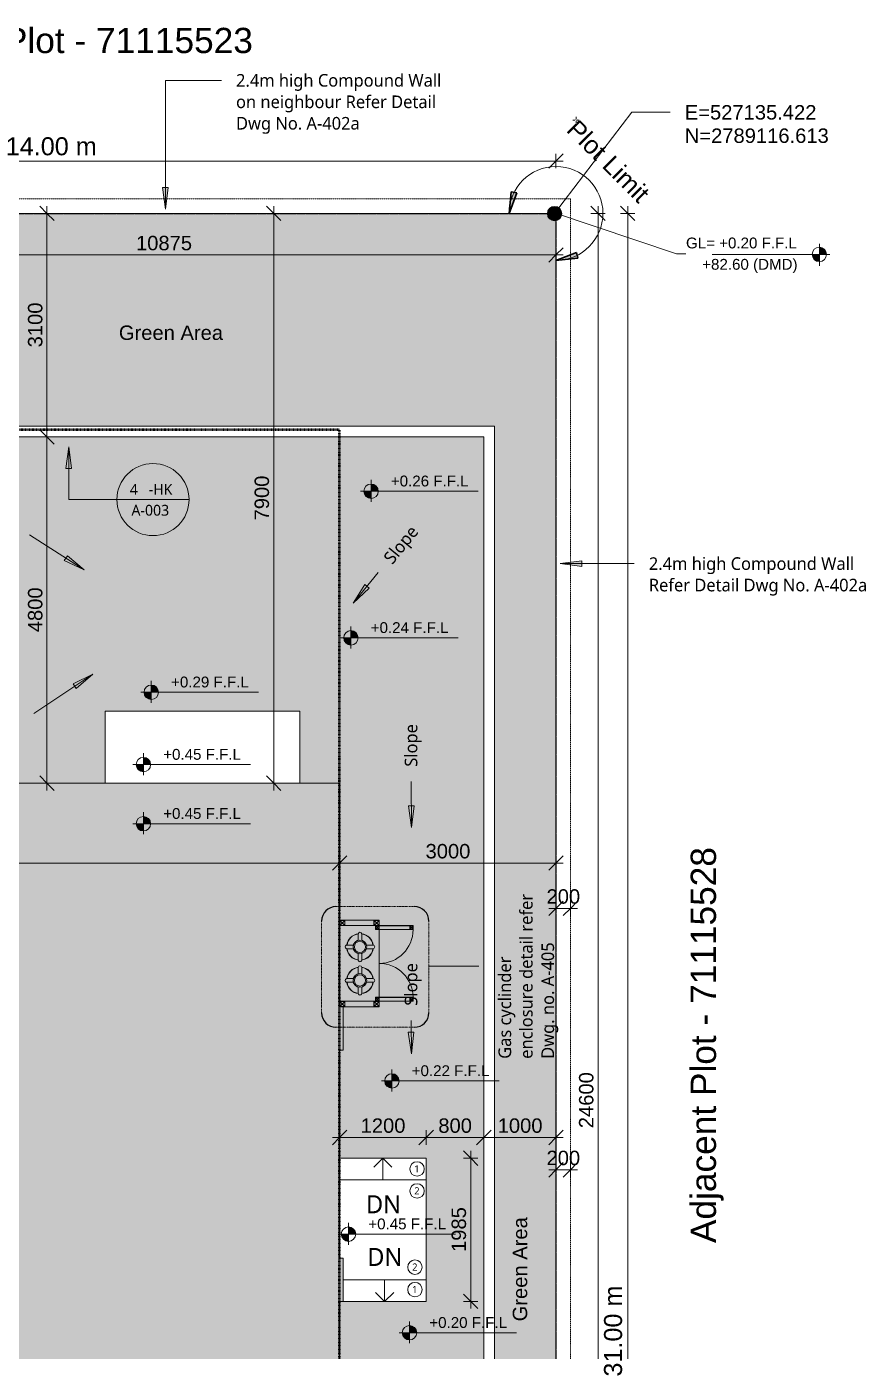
# Model space of a CAD drawing. Header units: millimetres. Extents: x -11775 to 1045055, y -409013 to 338495.
# Drawn here: x -604 to 11041, y -2858 to 15514 of the extents above; entities that cross this region are included whole.
import ezdxf

# ---------------------------------------------------------------- set-up
doc = ezdxf.new("R2010")
doc.units = ezdxf.units.MM
for name, pattern in [('Dash dot', [21, 10, -5, 1, -5]), ('Dash dot2', [6, 3, -1.5, 0, -1.5]), ('Double dash', [55, 20, -5, 10, -5, 10, -5]), ('Overhead', [3.96875, 2.38125, -1.5875])]:
    doc.linetypes.add(name, pattern=pattern)
for name, color, linetype, lineweight in [('A-ANNO-DIMS', 211, 'Continuous', 9), ('A-ANNO-DIMS-100', 211, 'Continuous', 9), ('A-ANNO-NOTE', 131, 'Continuous', 9), ('A-DETL', 90, 'Continuous', 9), ('A-DETL-GENF', 92, 'Continuous', 9), ('A-DETL-MEDM', 33, 'Continuous', 25), ('A-DETL-THIN', 151, 'Continuous', 9), ('A-FLOR', 192, 'Continuous', 9), ('A-FLOR-OVHD', 1, 'Overhead', 18), ('A-FLOR-PATT', 8, 'Continuous', 9), ('A-GENM', 13, 'Continuous', 9), ('A-WALL', 113, 'Continuous', 9), ('C-PROP-LINE', 91, 'Double dash', 25), ('G-ANNO-TEXT', 231, 'Continuous', 9), ('G-IMPT', 8, 'Continuous', 9), ('S-STRS', 31, 'Continuous', 9), ('S-STRS-ANNO', 31, 'Continuous', 9), ('S-STRS-IDEN', 31, 'Continuous', 9)]:
    doc.layers.add(name, color=color, linetype=linetype, lineweight=lineweight)
doc.styles.add('Arial', font='arial.ttf', dxfattribs={"height": 250})
doc.styles.add('Arial_1', font='arial.ttf', dxfattribs={"height": 150})
doc.styles.add('Arial_2', font='arial.ttf', dxfattribs={"height": 200})
doc.styles.add('Arial_4', font='arial.ttf', dxfattribs={"height": 350})
doc.styles.add('Arial_5', font='arial.ttf', dxfattribs={"height": 250})
doc.styles.add('Lucida Sans Unicode', font='l_10646.ttf', dxfattribs={"height": 250})
doc.styles.add('Lucida Sans Unicode_2', font='l_10646.ttf', dxfattribs={"height": 175})
doc.styles.add('Lucida Sans Unicode_3', font='l_10646.ttf', dxfattribs={"height": 150})
doc.styles.add('Lucida Sans Unicode_4', font='l_10646.ttf', dxfattribs={"height": 100})
doc.dimstyles.new('Plot-dimension', dxfattribs={"dimscale": 304.8, "dimtxt": 255.06485, "dimasz": 0.656168, "dimexe": 0.328084, "dimexo": 0.0625, "dimgap": 0.016404, "dimtad": 1, "dimlfac": 0.001, "dimrnd": 0.01, "dimzin": 0, "dimdsep": 46, "dimtxsty": 'Arial', "dimblk1": 'OBLIQUE', "dimblk2": 'OBLIQUE', "dimsah": 1, "dimcen": 0.09, "dimdle": 0.328084, "dimazin": 0, "dimtfac": 1, "dimtdec": 4, "dimtix": 1, "dimtmove": 0, "dimatfit": 3, "dimfxl": 0.328084, "dimfxlon": 1, "dimtvp": 1, "dimtolj": 1, "dimtzin": 0, "dimarcsym": 2})
doc.dimstyles.new('Plot-limit-text_1', dxfattribs={"dimscale": 304.8, "dimtxt": 255.06485, "dimasz": 0.984252, "dimexe": 0.787402, "dimexo": 0.492126, "dimgap": 0.574147, "dimtad": 1, "dimdec": 0, "dimzin": 0, "dimdsep": 46, "dimtxsty": 'Arial_5', "dimsah": 1, "dimcen": 0.09, "dimazin": 0, "dimtfac": 1, "dimtdec": 4, "dimtix": 1, "dimtmove": 0, "dimatfit": 3, "dimfxl": 1, "dimtvp": 1, "dimtolj": 1, "dimtzin": 0, "dimarcsym": 2})
doc.dimstyles.new('Setingout-dim', dxfattribs={"dimscale": 304.8, "dimtxt": 204.05188, "dimasz": 0.656168, "dimexe": 0.328084, "dimexo": 0.0625, "dimgap": 0.016404, "dimtad": 1, "dimdec": 0, "dimzin": 0, "dimdsep": 46, "dimtxsty": 'Arial_2', "dimblk1": 'OBLIQUE', "dimblk2": 'OBLIQUE', "dimsah": 1, "dimcen": 0.09, "dimdle": 0.328084, "dimazin": 0, "dimtfac": 1, "dimtdec": 4, "dimtix": 1, "dimtmove": 0, "dimatfit": 3, "dimfxl": 0.328084, "dimfxlon": 1, "dimtvp": 1, "dimtolj": 1, "dimtzin": 0, "dimarcsym": 2})

# ---------------------------------------------------------------- blocks, each defined once
blk = doc.blocks.new('side-projection - side-projection-701340-Settingout Plan')
at = {"layer": 'A-GENM', "lineweight": 25}
blk.add_line((3786, 1922), (3736, 1922), dxfattribs=at)
blk = doc.blocks.new('Family - ___-757194-Settingout Plan')
at = {"layer": 'C-PROP-LINE'}
for p, q in [((-4139, 12922), (6736, 12922)), ((6736, 12922), (6736, -18078))]:
    blk.add_line(p, q, dxfattribs=at)
blk = doc.blocks.new('gas-enclosure - gas_dwg_1735 X TW-5BR-GFP$0$GAS CYL-663932-Settingout Plan')
at = {"layer": 'G-IMPT'}
for p, q in [((-85, 24), (-166, 24)), ((-24, 85), (-24, 166)), ((24, 85), (24, 166)), ((85, 24), (166, 24)), ((-85, -24), (-166, -24)), ((-24, -85), (-24, -166)), ((24, -85), (24, -166)), ((85, -24), (166, -24))]:
    blk.add_line(p, q, dxfattribs=at)
for radius in [88.2, 87.2, 72.5]:
    blk.add_circle((0, 0), radius, dxfattribs=at)
for centre, radius, start, end in [((0, 166), 23.5, 360, 180), ((-166, 0), 23.5, 90, 270), ((0, 0), 171, 97.8109, 172.1891), ((0, 0), 168, 98.0693, 171.9307), ((0, 0), 171, 7.8109, 82.1891), ((0, 0), 168, 8.0693, 81.9307), ((166, 0), 23.5, 270, 90), ((0, 0), 171, 187.8109, 262.1891), ((0, 0), 168, 188.0693, 261.9307), ((0, -166), 23.5, 180, 360), ((0, 0), 171, 277.8109, 352.1891), ((0, 0), 168, 278.0693, 351.9307)]:
    blk.add_arc(centre, radius, start, end, dxfattribs=at)
blk = doc.blocks.new('gas-enclosure - gas-enclosure-663934-Settingout Plan')
at = {"layer": 'A-DETL-GENF'}
for p, q in [((-600, 0), (600, 0)), ((-600, -550), (-600, 0)), ((600, 0), (600, -550)), ((-599, 0), (-524, 0)), ((-599, -550), (-599, 0)), ((-599, 0), (-524, 0)), ((-599, -75), (-599, 0)), ((-524, -75), (-599, -75)), ((-596, -3), (-527, -72)), ((-527, -3), (-596, -72)), ((-596, -3), (-596, -72)), ((-527, -3), (-596, -3)), ((-596, -72), (-527, -72)), ((-527, -72), (-527, -3)), ((-524, 0), (-524, -550)), ((-524, 0), (-524, -75)), ((526, -75), (526, 0)), ((526, 0), (526, -550)), ((601, 0), (526, 0)), ((526, 0), (601, 0)), ((601, -75), (526, -75)), ((598, -3), (529, -72)), ((529, -3), (598, -72)), ((529, -72), (529, -3)), ((529, -3), (598, -3)), ((598, -72), (529, -72)), ((598, -3), (598, -72)), ((601, 0), (601, -75)), ((601, -550), (601, 0)), ((600, -550), (-600, -550)), ((-599, -475), (-524, -475)), ((-599, -550), (-599, -475)), ((-524, -550), (-599, -550)), ((-524, -550), (-599, -550)), ((-596, -547), (-527, -478)), ((-527, -547), (-596, -478)), ((-596, -478), (-527, -478)), ((-596, -547), (-596, -478)), ((-527, -547), (-596, -547)), ((-527, -478), (-527, -547)), ((-524, -475), (-524, -550)), ((-524, -1019), (-524, -500)), ((-524, -500), (-468, -500)), ((-521, -503), (-471, -547)), ((-471, -503), (-521, -503)), ((-521, -503), (-521, -1016)), ((-521, -547), (-471, -503)), ((-521, -503), (-471, -503)), ((-521, -547), (-521, -503)), ((-471, -547), (-521, -547)), ((-471, -1016), (-471, -503)), ((-471, -503), (-471, -547)), ((-468, -500), (-468, -1019)), ((470, -550), (-468, -550)), ((470, -500), (470, -1019)), ((526, -500), (470, -500)), ((523, -503), (473, -547)), ((473, -503), (523, -503)), ((473, -1016), (473, -503)), ((523, -547), (473, -503)), ((473, -503), (473, -547)), ((523, -503), (473, -503)), ((473, -547), (523, -547)), ((523, -503), (523, -1016)), ((523, -547), (523, -503)), ((526, -475), (526, -550)), ((601, -475), (526, -475)), ((526, -1019), (526, -500)), ((526, -550), (601, -550)), ((526, -550), (601, -550)), ((598, -547), (529, -478)), ((529, -547), (598, -478)), ((529, -478), (529, -547)), ((598, -478), (529, -478)), ((529, -547), (598, -547)), ((598, -547), (598, -478)), ((601, -550), (601, -475)), ((-468, -1019), (-524, -1019)), ((-521, -972), (-471, -1016)), ((-471, -972), (-521, -972)), ((-521, -972), (-521, -1016)), ((-521, -972), (-471, -972)), ((-521, -1016), (-521, -972)), ((-471, -972), (-521, -1016)), ((-521, -1016), (-471, -1016)), ((-471, -1016), (-521, -1016)), ((-521, -1016), (-471, -1016)), ((-471, -1016), (-471, -972)), ((-471, -972), (-471, -1016)), ((470, -1019), (526, -1019)), ((523, -972), (473, -1016)), ((473, -972), (523, -972)), ((473, -1016), (473, -972)), ((473, -972), (473, -1016)), ((523, -972), (473, -972)), ((473, -972), (523, -1016)), ((523, -1016), (473, -1016)), ((473, -1016), (523, -1016)), ((523, -1016), (473, -1016)), ((523, -972), (523, -1016)), ((523, -1016), (523, -972))]:
    blk.add_line(p, q, dxfattribs=at)
for centre, start, end in [((-468, -550), 270, 0), ((470, -550), 180, 270)]:
    blk.add_arc(centre, 469, start, end, dxfattribs=at)
at = {"extrusion": (0, 0, -1), "xscale": 1.080000000000001, "yscale": 1.080000000000001, "zscale": -1.080000000000001}
for p in [(235, -283), (-230, -283)]:
    blk.add_blockref('gas-enclosure - gas_dwg_1735 X TW-5BR-GFP$0$GAS CYL-663932-Settingout Plan', p, dxfattribs=at)
blk = doc.blocks.new('Dummy_Callout_Boundary_18357 - Dummy_Callout_Boundary_18357-1640444-Settingout Plan')
at = {"layer": 'A-DETL-GENF', "linetype": 'Dash dot'}
for p, q in [((-160, 1673), (-1247, 1673)), ((-1447, 200), (-1447, 1473)), ((40, 200), (40, 1473)), ((-160, 0), (-1247, 0))]:
    blk.add_line(p, q, dxfattribs=at)
at = {"layer": 'A-DETL-MEDM'}
for centre, start, end in [((-1247, 1473), 90, 180), ((-160, 1473), 360, 90), ((-1247, 200), 180, 270), ((-160, 200), 270, 360)]:
    blk.add_arc(centre, 200, start, end, dxfattribs=at)
blk = doc.blocks.new('DIMBLOCK1-Settingout Plan')
at = {"layer": 'A-ANNO-DIMS-100', "transparency": 16777216}
for p, q in [((-7339, 3915), (3736, 3915)), ((-7239, 3915), (-7339, 3815)), ((-7239, 3915), (-7139, 4015)), ((-7239, 4015), (-7239, 3815)), ((-7239, 3915), (-7239, 4015)), ((3736, 3915), (3636, 3815)), ((3736, 3915), (3836, 4015)), ((3736, 4015), (3736, 3815)), ((3736, 3915), (3736, 4015))]:
    blk.add_line(p, q, dxfattribs=at)
at = {"layer": 'A-ANNO-DIMS-100', "color": 0, "transparency": 16777216, "insert": (-2136, 4179), "char_height": 200, "width": 922.94, "attachment_point": 1, "line_spacing_factor": 0.941778, "style": 'Arial_2'}
blk.add_mtext('10975', dxfattribs=at)
blk = doc.blocks.new('_Oblique')
at = {"color": 0, "linetype": 'ByBlock', "lineweight": -2}
blk.add_line((-0.5, -0.5), (0.5, 0.5), dxfattribs=at)
blk = doc.blocks.new('DIMBLOCK2-Settingout Plan')
at = {"layer": 'A-ANNO-DIMS-100', "transparency": 16777216}
for p, q in [((3736, 3915), (3636, 3815)), ((3736, 3915), (3836, 4015)), ((3736, 4015), (3736, 3815)), ((3736, 3915), (3736, 4015)), ((3736, 3915), (6836, 3915)), ((6736, 3915), (6636, 3815)), ((6736, 3915), (6836, 4015)), ((6736, 4015), (6736, 3815)), ((6736, 3915), (6736, 4015))]:
    blk.add_line(p, q, dxfattribs=at)
at = {"layer": 'A-ANNO-DIMS-100', "color": 0, "transparency": 16777216, "insert": (4928, 4179), "char_height": 200, "width": 738.35, "attachment_point": 1, "line_spacing_factor": 0.941778, "style": 'Arial_2'}
blk.add_mtext('3000', dxfattribs=at)
blk = doc.blocks.new('DIMBLOCK16-Settingout Plan')
at = {"layer": 'A-ANNO-DIMS-100', "transparency": 16777216}
for p, q in [((3736, 109), (3836, 209)), ((3736, 209), (3736, 9)), ((3736, 109), (3736, 209)), ((4936, 109), (5036, 209)), ((4936, 9), (4936, 209)), ((3636, 109), (4936, 109)), ((3736, 109), (3636, 9)), ((4936, 109), (4836, 9)), ((4936, 109), (4936, 9))]:
    blk.add_line(p, q, dxfattribs=at)
at = {"layer": 'A-ANNO-DIMS-100', "color": 0, "transparency": 16777216, "insert": (4028, 374), "char_height": 200, "width": 738.35, "attachment_point": 1, "line_spacing_factor": 0.941778, "style": 'Arial_2'}
blk.add_mtext('1200', dxfattribs=at)
blk = doc.blocks.new('DIMBLOCK17-Settingout Plan')
at = {"layer": 'A-ANNO-DIMS-100', "transparency": 16777216}
for p, q in [((4936, 109), (5036, 209)), ((4936, 9), (4936, 209)), ((5736, 109), (5836, 209)), ((5736, 209), (5736, 9)), ((5736, 109), (5736, 209)), ((4936, 109), (4836, 9)), ((4936, 109), (5736, 109)), ((4936, 109), (4936, 9)), ((5736, 109), (5636, 9))]:
    blk.add_line(p, q, dxfattribs=at)
at = {"layer": 'A-ANNO-DIMS-100', "color": 0, "transparency": 16777216, "insert": (5105, 374), "char_height": 200, "width": 553.77, "attachment_point": 1, "line_spacing_factor": 0.941778, "style": 'Arial_2'}
blk.add_mtext('800', dxfattribs=at)
blk = doc.blocks.new('DIMBLOCK18-Settingout Plan')
at = {"layer": 'A-ANNO-DIMS-100', "transparency": 16777216}
for p, q in [((5736, 109), (5836, 209)), ((5736, 209), (5736, 9)), ((5736, 109), (5736, 209)), ((6736, 109), (6836, 209)), ((6736, 209), (6736, 9)), ((6736, 109), (6736, 209)), ((5736, 109), (5636, 9)), ((5736, 109), (6836, 109)), ((6736, 109), (6636, 9))]:
    blk.add_line(p, q, dxfattribs=at)
at = {"layer": 'A-ANNO-DIMS-100', "color": 0, "transparency": 16777216, "insert": (5928, 374), "char_height": 200, "width": 738.35, "attachment_point": 1, "line_spacing_factor": 0.941778, "style": 'Arial_2'}
blk.add_mtext('1000', dxfattribs=at)
blk = doc.blocks.new('DIMBLOCK19-Settingout Plan')
at = {"layer": 'A-ANNO-DIMS-100', "transparency": 16777216}
for p, q in [((5554, -178), (5454, -78)), ((5454, -178), (5654, -178)), ((5554, -178), (5454, -178)), ((5554, -78), (5554, -2263)), ((5554, -178), (5654, -278)), ((5554, -2163), (5454, -2063)), ((5454, -2163), (5654, -2163)), ((5554, -2163), (5454, -2163)), ((5554, -2163), (5654, -2263))]:
    blk.add_line(p, q, dxfattribs=at)
at = {"layer": 'A-ANNO-DIMS-100', "color": 0, "transparency": 16777216, "insert": (5289, -1478), "char_height": 200, "width": 738.35, "attachment_point": 1, "rotation": 90, "line_spacing_factor": 0.941778, "style": 'Arial_2'}
blk.add_mtext('1985', dxfattribs=at)
blk = doc.blocks.new('SECTION-MARK-SETTING - Name___Area_Vol_Perim-646657-Settingout Plan')
at = {"layer": 'A-ANNO-NOTE'}
blk.add_line((-5, 0), (5, 0), dxfattribs=at)
blk.add_circle((0, 0), 5, dxfattribs=at)
blk = doc.blocks.new('DIMBLOCK23-Settingout Plan')
at = {"layer": 'A-ANNO-DIMS-100', "transparency": 16777216}
for p, q in [((-7364, 13648), (6836, 13648)), ((-7264, 13648), (-7364, 13548)), ((-7264, 13648), (-7164, 13748)), ((-7264, 13548), (-7264, 13748)), ((-7264, 13648), (-7264, 13548)), ((6736, 13648), (6636, 13548)), ((6736, 13648), (6836, 13748)), ((6736, 13548), (6736, 13748)), ((6736, 13648), (6736, 13548))]:
    blk.add_line(p, q, dxfattribs=at)
at = {"layer": 'A-ANNO-DIMS-100', "color": 0, "transparency": 16777216, "insert": (-892, 13978), "char_height": 250, "width": 1506.84, "attachment_point": 1, "line_spacing_factor": 0.941778, "style": 'Arial'}
blk.add_mtext('14.00 m', dxfattribs=at)
blk = doc.blocks.new('DIMBLOCK24-Settingout Plan')
at = {"layer": 'A-ANNO-DIMS-100', "transparency": 16777216}
for p, q in [((7731, 12922), (7631, 13022)), ((7631, 12922), (7831, 12922)), ((7731, 12922), (7631, 12922)), ((7731, -18178), (7731, 13022)), ((7731, 12922), (7831, 12822)), ((7731, -18078), (7631, -17978)), ((7631, -18078), (7831, -18078)), ((7731, -18078), (7631, -18078)), ((7731, -18078), (7831, -18178))]:
    blk.add_line(p, q, dxfattribs=at)
at = {"layer": 'A-ANNO-DIMS-100', "color": 0, "transparency": 16777216, "insert": (7402, -3206), "char_height": 250, "width": 1506.84, "attachment_point": 1, "rotation": 90, "line_spacing_factor": 0.941778, "style": 'Arial'}
blk.add_mtext('31.00 m', dxfattribs=at)
blk = doc.blocks.new('DIMBLOCK29-Settingout Plan')
at = {"layer": 'A-ANNO-DIMS-100', "lineweight": 35, "transparency": 16777216}
for points in [[(6085, 12922), (6193, 13205), (6116, 13223)], [(6736, 12271), (7037, 12302), (7019, 12379)]]:
    blk.add_hatch(color=256, dxfattribs=at).paths.add_polyline_path(points)
for p, q in [((6116, 13223), (6085, 12922)), ((6085, 12922), (6193, 13205)), ((6193, 13205), (6116, 13223)), ((7019, 12379), (6736, 12271)), ((7037, 12302), (7019, 12379)), ((6736, 12271), (7037, 12302))]:
    blk.add_line(p, q, dxfattribs=at)
at = {"layer": 'A-ANNO-DIMS-100', "transparency": 16777216}
for p, q in [((6085, 12922), (5755, 12922)), ((6085, 12922), (6325, 12922)), ((6736, 12271), (6736, 12511)), ((6736, 12271), (6736, 12271)), ((6736, 12271), (6736, 11941))]:
    blk.add_line(p, q, dxfattribs=at)
blk.add_arc((6736, 12922), 651, 270, 180, dxfattribs=at)
blk.add_arc((6736, 12922), 651, 270, 180, dxfattribs=at)
at = {"layer": 'A-ANNO-DIMS-100', "color": 0, "transparency": 16777216, "insert": (7042, 14243), "char_height": 250, "width": 1723.45, "attachment_point": 1, "rotation": 315, "line_spacing_factor": 0.941778, "style": 'Arial_5'}
blk.add_mtext('\u200c\u200dPlot Limit', dxfattribs=at)
blk = doc.blocks.new('DIMBLOCK39-Settingout Plan')
at = {"layer": 'A-ANNO-DIMS-100', "transparency": 16777216}
for p, q in [((-4139, 12346), (-4239, 12246)), ((-4139, 12346), (-4039, 12446)), ((-4139, 12446), (-4139, 12246)), ((-4139, 12346), (-4139, 12446)), ((-4139, 12346), (6836, 12346)), ((6736, 12346), (6636, 12246)), ((6736, 12346), (6836, 12446)), ((6736, 12446), (6736, 12246)), ((6736, 12346), (6736, 12446))]:
    blk.add_line(p, q, dxfattribs=at)
at = {"layer": 'A-ANNO-DIMS-100', "color": 0, "transparency": 16777216, "insert": (914, 12611), "char_height": 200, "width": 922.94, "attachment_point": 1, "line_spacing_factor": 0.941778, "style": 'Arial_2'}
blk.add_mtext('10875', dxfattribs=at)
blk = doc.blocks.new('DIMBLOCK42-Settingout Plan')
at = {"layer": 'A-ANNO-DIMS-100', "transparency": 16777216}
for p, q in [((7319, 12922), (7219, 13022)), ((7219, 12922), (7419, 12922)), ((7319, 12922), (7219, 12922)), ((7319, 13022), (7319, -11678)), ((7319, 12922), (7419, 12822)), ((7319, -11678), (7219, -11578)), ((7219, -11678), (7419, -11678)), ((7319, -11678), (7219, -11678)), ((7319, -11678), (7419, -11778))]:
    blk.add_line(p, q, dxfattribs=at)
at = {"layer": 'A-ANNO-DIMS-100', "color": 0, "transparency": 16777216, "insert": (7055, 238), "char_height": 200, "width": 922.94, "attachment_point": 1, "rotation": 90, "line_spacing_factor": 0.941778, "style": 'Arial_2'}
blk.add_mtext('24600', dxfattribs=at)
blk = doc.blocks.new('125-lvl - BEL-LVL-1026112-Settingout Plan')
at = {"layer": 'A-ANNO-NOTE'}
h = blk.add_hatch(color=256, dxfattribs=at)
edge = h.paths.add_edge_path()
edge.add_line((0, 0), (0, -1))
edge.add_arc((0, 0), 1, 180, 270, ccw=False)
edge.add_line((-1, 0), (0, 0))
h = blk.add_hatch(color=256, dxfattribs=at)
edge = h.paths.add_edge_path()
edge.add_line((0, 0), (0, 1))
edge.add_arc((0, 0), 1, 0, 90, ccw=False)
edge.add_line((1, 0), (0, 0))
for p, q in [((0, 0), (-1.45, 0)), ((0, 0), (-1, 0)), ((0, 0), (0, 1.58)), ((0, 1), (0, 0)), ((0, 0), (2.78, 0)), ((0, 0), (0, -1.46)), ((0, -1), (0, 0)), ((0, 0), (1, 0)), ((2.78, 0), (14.85, 0))]:
    blk.add_line(p, q, dxfattribs=at)
blk.add_circle((0, 0), 1, dxfattribs=at)
for start, end in [(0, 90), (180, 270)]:
    blk.add_arc((0, 0), 1, start, end, dxfattribs=at)
blk = doc.blocks.new('step-numbering - External finishes-tag-1023582-Settingout Plan')
at = {"layer": 'A-ANNO-NOTE'}
blk.add_circle((0, 0), 1, dxfattribs=at)
blk = doc.blocks.new('DIMBLOCK49-Settingout Plan')
at = {"layer": 'A-ANNO-DIMS-100', "transparency": 16777216}
for p, q in [((2823, 12922), (2723, 13022)), ((2923, 12922), (2723, 12922)), ((2823, 13022), (2823, 4922)), ((2823, 12922), (2923, 12822)), ((2823, 12922), (2923, 12922)), ((2823, 5022), (2723, 5122)), ((2923, 5022), (2723, 5022)), ((2823, 5022), (2923, 4922)), ((2823, 5022), (2923, 5022))]:
    blk.add_line(p, q, dxfattribs=at)
at = {"layer": 'A-ANNO-DIMS-100', "color": 0, "transparency": 16777216, "insert": (2558, 8665), "char_height": 200, "width": 738.35, "attachment_point": 1, "rotation": 90, "line_spacing_factor": 0.941778, "style": 'Arial_2'}
blk.add_mtext('7900', dxfattribs=at)
blk = doc.blocks.new('DIMBLOCK50-Settingout Plan')
at = {"layer": 'A-ANNO-DIMS-100', "transparency": 16777216}
for p, q in [((6636, -339), (7036, -339)), ((6736, -339), (6636, -439)), ((6736, -339), (6836, -239)), ((6736, -239), (6736, -439)), ((6736, -339), (6736, -239)), ((6936, -339), (6836, -439)), ((6936, -339), (7036, -239)), ((6936, -239), (6936, -439)), ((6936, -339), (6936, -239))]:
    blk.add_line(p, q, dxfattribs=at)
at = {"layer": 'A-ANNO-DIMS-100', "color": 0, "transparency": 16777216, "insert": (6605, -74), "char_height": 200, "width": 553.77, "attachment_point": 1, "line_spacing_factor": 0.941778, "style": 'Arial_2'}
blk.add_mtext('200', dxfattribs=at)
blk = doc.blocks.new('DIMBLOCK51-Settingout Plan')
at = {"layer": 'A-ANNO-DIMS-100', "transparency": 16777216}
for p, q in [((6736, 3286), (6836, 3386)), ((6736, 3386), (6736, 3186)), ((6736, 3286), (6736, 3386)), ((6936, 3286), (7036, 3386)), ((6936, 3386), (6936, 3186)), ((6936, 3286), (6936, 3386)), ((6636, 3286), (7036, 3286)), ((6736, 3286), (6636, 3186)), ((6936, 3286), (6836, 3186))]:
    blk.add_line(p, q, dxfattribs=at)
at = {"layer": 'A-ANNO-DIMS-100', "color": 0, "transparency": 16777216, "insert": (6605, 3551), "char_height": 200, "width": 553.77, "attachment_point": 1, "line_spacing_factor": 0.941778, "style": 'Arial_2'}
blk.add_mtext('200', dxfattribs=at)
blk = doc.blocks.new('DIMBLOCK54-Settingout Plan')
at = {"layer": 'A-ANNO-DIMS-100', "transparency": 16777216}
for p, q in [((-320, 12922), (-420, 13022)), ((-220, 12922), (-420, 12922)), ((-320, 13022), (-320, 9822)), ((-320, 12922), (-220, 12822)), ((-320, 12922), (-220, 12922)), ((-320, 9822), (-420, 9922)), ((-220, 9822), (-420, 9822)), ((-320, 9822), (-220, 9722)), ((-320, 9822), (-220, 9822))]:
    blk.add_line(p, q, dxfattribs=at)
at = {"layer": 'A-ANNO-DIMS-100', "color": 0, "transparency": 16777216, "insert": (-584, 11065), "char_height": 200, "width": 738.35, "attachment_point": 1, "rotation": 90, "line_spacing_factor": 0.941778, "style": 'Arial_2'}
blk.add_mtext('3100', dxfattribs=at)
blk = doc.blocks.new('DIMBLOCK55-Settingout Plan')
at = {"layer": 'A-ANNO-DIMS-100', "transparency": 16777216}
for p, q in [((-320, 9822), (-420, 9922)), ((-220, 9822), (-420, 9822)), ((-320, 9822), (-320, 4922)), ((-320, 9822), (-220, 9722)), ((-320, 9822), (-220, 9822)), ((-320, 5022), (-420, 5122)), ((-220, 5022), (-420, 5022)), ((-320, 5022), (-220, 4922)), ((-320, 5022), (-220, 5022))]:
    blk.add_line(p, q, dxfattribs=at)
at = {"layer": 'A-ANNO-DIMS-100', "color": 0, "transparency": 16777216, "insert": (-584, 7115), "char_height": 200, "width": 738.35, "attachment_point": 1, "rotation": 90, "line_spacing_factor": 0.941778, "style": 'Arial_2'}
blk.add_mtext('4800', dxfattribs=at)

msp = doc.modelspace()

# ---------------------------------------------------------------- hatches: boundary and pattern name
at = {"layer": 'A-ANNO-NOTE'}
h = msp.add_hatch(color=256, dxfattribs=at)
edge = h.paths.add_edge_path()
edge.add_arc((6716.767, 12930.391), 50, 0, 360)
msp.add_hatch(color=256, dxfattribs=at).paths.add_polyline_path([(-18.116, 9684.668), (-57.612, 9384.668), (21.38, 9384.668)])
at = {"layer": 'A-DETL-GENF'}
msp.add_hatch(color=9, dxfattribs=at).paths.add_polyline_path([(-7238.853, -11212.83), (-7038.853, -11212.83), (-7038.853, -10212.83), (-6038.853, -10012.83), (-2713.853, -10012.83), (-1713.853, -10212.83), (-1713.853, -7027.83), (3736.147, -7027.83), (3736.147, -2162.83), (3786.147, -2162.83), (3786.147, -1562.83), (3736.147, -1562.83), (3736.147, 1322.17), (3786.147, 1322.17), (3786.147, 1921.894), (3736.147, 1921.619), (3736.147, 5022.17), (-2788.853, 5022.17), (-2788.853, 7137.17), (-3788.853, 7137.17), (-3788.853, 7037.17), (-6238.853, 7037.17), (-6238.853, 7137.17), (-7238.853, 7137.17), (-7238.853, -10958.112)])
at = {"layer": 'A-FLOR-PATT'}
h = msp.add_hatch(dxfattribs=at)
h.set_pattern_fill('FP_3', color=256, style=0, pattern_type=2)
h.set_pattern_definition([(0, (0, 0), (812.8, 203.2), [33.528, -576.072, 33.528, -576.072, -3251.2]), (0, (0, 0), (812.8, 203.2), [-1219.2, 33.528, -1185.672, 33.528, -576.072, -1422.4]), (0, (0, 0), (812.8, 203.2), [-3048, 33.528, -372.872, 33.528, -982.472]), (120, (304.8, 101.6), (-582.3764, 602.3054), [33.528, -576.072, 33.528, -576.072, -3251.2]), (120, (304.8, 101.6), (-582.3764, 602.3054), [-1219.2, 33.528, -1185.672, 33.528, -576.072, -1422.4]), (120, (304.8, 101.6), (-582.3764, 602.3054), [-3048, 33.528, -372.872, 33.528, -982.472]), (240, (406.4, 508), (-230.4236, -805.5054), [33.528, -576.072, 33.528, -576.072, -3251.2]), (240, (406.4, 508), (-230.4236, -805.5054), [-1219.2, 33.528, -1185.672, 33.528, -576.072, -1422.4]), (240, (406.4, 508), (-230.4236, -805.5054), [-3048, 33.528, -372.872, 33.528, -982.472])])
h.paths.add_polyline_path([(-7038.853, -16577.829), (-2826.351, -16577.829), (-2826.351, -11212.83), (-7038.853, -11212.83), (-7038.853, -11807.682)])
h.paths.add_polyline_path([(6723.647, -9862.83), (6736.147, -9862.83), (6736.147, 12922.171), (-4138.853, 12922.163), (-4138.853, 9972.171), (5886.147, 9972.171), (5886.147, -9862.83), (6523.647, -9862.83)])
h = msp.add_hatch(dxfattribs=at)
h.set_pattern_fill('FP_1', color=256, style=0, pattern_type=2)
h.set_pattern_definition([(45, (0, 0), (0, 215.5261), [457.2, -152.4]), (135, (107.76, 107.76), (1e-14, 215.5261), [457.2, -152.4])])
h.paths.add_polyline_path([(3807.2, -8377.83), (5736.147, -8377.83), (5736.147, 9822.171), (-5221.853, 9822.171), (-5221.853, 9820.571), (-6090.853, 9820.571), (-6090.853, 9822.171), (-6116.853, 9822.171), (-6116.853, 9820.571), (-6985.853, 9820.571), (-6985.853, 9822.171), (-7038.853, 9822.171), (-7038.853, 7137.17), (-6238.853, 7137.17), (-6238.853, 7037.17), (-3788.853, 7037.17), (-3788.853, 7137.17), (-2788.853, 7137.17), (-2788.853, 6496.82), (-2779.328, 6496.82), (-2779.328, 6462.17), (-2659.303, 6462.17), (-2659.303, 6439.67), (-2639.095, 6439.67), (-2637.572, 6451.233), (-2631.546, 6465.782), (-2621.959, 6478.276), (-2606.29, 6489.178), (-2593.273, 6494.106), (-2579.303, 6495.945), (-2524.891, 6495.945), (-2460.128, 6539.175), (-2391.393, 6570.222), (-2325.839, 6588.774), (-2252.484, 6597.264), (-2178.716, 6593.916), (-2106.431, 6578.817), (-2037.491, 6552.355), (-1973.668, 6515.211), (-1916.605, 6468.341), (-1867.77, 6412.95), (-1828.419, 6350.464), (-1799.565, 6282.49), (-1781.95, 6210.777), (-1776.028, 6137.17), (-1781.95, 6063.563), (-1799.565, 5991.85), (-1828.419, 5923.876), (-1872.273, 5856.282), (-1916.605, 5805.999), (-1973.668, 5759.128), (-2037.491, 5721.984), (-2106.431, 5695.522), (-2183.679, 5680.198), (-2252.484, 5677.076), (-2325.839, 5685.566), (-2401.853, 5707.988), (-2463.818, 5736.886), (-2524.891, 5778.395), (-2579.303, 5778.395), (-2594.916, 5780.45), (-2611.053, 5787.695), (-2621.959, 5796.064), (-2632.861, 5811.732), (-2637.789, 5824.75), (-2639.628, 5834.67), (-2659.303, 5834.67), (-2659.303, 5812.17), (-2779.328, 5812.17), (-2779.328, 5777.52), (-2788.853, 5777.52), (-2788.853, 5022.17), (486.147, 5022.17), (486.147, 6022.17), (3186.147, 6022.17), (3186.147, 5022.17), (3736.147, 5022.17), (3736.147, 1922.17), (3786.147, 1921.619), (3786.147, 1322.17), (3736.147, 1322.17), (3736.147, -177.83), (4936.147, -177.83), (4936.147, -2162.83), (3736.147, -2162.83), (3736.147, -8377.83)])
h.paths.add_polyline_path([(-2243.034, 5683.193), (-2183.064, 5688.399), (-2183.679, 5691.885), (-2133.651, 5700.707), (-2132.548, 5696.801), (-2091.887, 5706.949), (-2024.312, 5735.727), (-1960.574, 5776.535), (-1905.561, 5826.403), (-1909.791, 5829.952), (-1877.137, 5868.868), (-1873.916, 5866.165), (-1857.65, 5886.8), (-1821.323, 5953.193), (-1796.529, 6024.699), (-1783.958, 6099.329), (-1783.958, 6111.77), (-1788.728, 6111.77), (-1788.728, 6162.57), (-1783.958, 6162.57), (-1783.958, 6175.011), (-1796.529, 6249.641), (-1821.323, 6321.146), (-1857.65, 6387.54), (-1873.918, 6408.174), (-1877.137, 6405.472), (-1909.791, 6444.387), (-1906.148, 6448.469), (-1960.574, 6497.805), (-2024.312, 6538.612), (-2093.942, 6568.266), (-2132.945, 6577.634), (-2133.651, 6573.633), (-2183.679, 6582.454), (-2183.679, 6587.054), (-2243.034, 6591.147), (-2318.352, 6583.738), (-2396.893, 6561.387), (-2463.818, 6529.73), (-2522.646, 6489.595), (-2579.303, 6489.595), (-2594.916, 6487.075), (-2609.465, 6479.927), (-2617.469, 6473.786), (-2626.047, 6462.607), (-2631.546, 6448.776), (-2632.745, 6439.67), (-2547.553, 6439.67), (-2547.553, 6420.62), (-2553.903, 6420.62), (-2553.903, 6381.645), (-2547.553, 6381.645), (-2547.553, 6375.295), (-2553.903, 6375.295), (-2553.903, 5899.045), (-2547.553, 5899.045), (-2547.553, 5892.695), (-2553.903, 5892.695), (-2553.903, 5853.72), (-2547.553, 5853.72), (-2547.553, 5834.67), (-2632.745, 5834.67), (-2630.758, 5823.107), (-2623.61, 5808.557), (-2617.469, 5800.554), (-2602.563, 5790.432), (-2593.273, 5786.584), (-2579.303, 5784.745), (-2522.646, 5784.745), (-2460.128, 5742.093), (-2391.393, 5710.419), (-2318.352, 5690.602), (-2252.484, 5684.123)])
h.paths.add_polyline_path([(-2381.969, 5707.988), (-2428.719, 5727.832), (-2426.192, 5733.787), (-2379.441, 5713.942), (-2380.937, 5710.419)])
h.paths.add_polyline_path([(-2659.303, 5853.72), (-2637.572, 5854.333), (-2631.439, 5869.022), (-2621.959, 5881.376), (-2606.29, 5892.278), (-2604.703, 5892.936), (-2604.703, 6381.404), (-2609.605, 6383.484), (-2621.959, 6392.964), (-2631.546, 6405.457), (-2637.653, 6420.62), (-2659.303, 6420.62), (-2659.303, 5984.502)])
h.paths.add_polyline_path([(-2604.703, 5853.72), (-2604.703, 5886.121), (-2609.465, 5883.027), (-2617.469, 5876.886), (-2626.047, 5865.707), (-2631.012, 5853.72), (-2606.29, 5853.72)])
h.paths.add_polyline_path([(-2604.703, 6388.219), (-2604.703, 6420.62), (-2630.758, 6420.007), (-2623.61, 6405.457), (-2617.469, 6397.454), (-2606.29, 6388.876)])
h.paths.add_polyline_path([(-2426.192, 6540.553), (-2428.719, 6546.508), (-2381.969, 6566.352), (-2379.441, 6560.397), (-2406.454, 6548.931)])
at = {"layer": 'G-ANNO-TEXT'}
for points in [[(1320.637, 12981.992), (1360.132, 13281.992), (1281.141, 13281.992)], [(193.539, 7979.516), (-37.408, 8175.025), (-80.14, 8108.589)], [(6793.184, 8066.403), (7093.184, 8026.907), (7093.184, 8105.899)], [(3926.149, 7519.072), (4146.195, 7726.773), (4084.94, 7776.648)], [(313.539, 6534.824), (42.27, 6400.761), (86.211, 6335.119)], [(4731.059, 4408.782), (4768.579, 4709.036), (4689.589, 4708.516)], [(4731.059, 1268.782), (4767.84, 1569.127), (4688.852, 1568.413)]]:
    msp.add_hatch(color=7, dxfattribs=at).paths.add_polyline_path(points)
h = msp.add_hatch(color=7, dxfattribs=at)
edge = h.paths.add_edge_path()
edge.add_arc((6717.48, 12919.114), 100, 0, 360)

# ---------------------------------------------------------------- linework, layer by layer
at = {"layer": 'A-ANNO-NOTE'}
for p, q in [((6716.767, 12930.391), (8406.449, 12361.748)), ((8406.449, 12361.748), (8538.421, 12361.748)), ((-18.116, 9684.668), (-57.612, 9384.668)), ((21.38, 9384.668), (-18.116, 9684.668)), ((-18.116, 9684.668), (-18.116, 8954.281)), ((-57.612, 9384.668), (21.38, 9384.668)), ((-18.116, 8954.281), (649.269, 8954.281))]:
    msp.add_line(p, q, dxfattribs=at)
msp.add_circle((6716.767, 12930.391), 50, dxfattribs=at)
at = {"layer": 'A-DETL', "linetype": 'Dash dot2', "lineweight": 50}
for p, q in [((3736.147, 9922.171), (-7263.853, 9922.171)), ((3736.147, -15077.829), (3736.147, 9922.171))]:
    msp.add_line(p, q, dxfattribs=at)
at = {"layer": 'A-DETL-THIN'}
for p, q in [((3736.147, 5022.17), (-2788.853, 5022.17)), ((3736.147, 1921.619), (3736.147, 5022.17)), ((3786.147, 1921.894), (3736.147, 1921.619)), ((3786.147, 1322.17), (3786.147, 1921.894)), ((3736.147, -1562.83), (3736.147, 1322.17)), ((3736.147, 1322.17), (3786.147, 1322.17)), ((3786.147, -1562.83), (3736.147, -1562.83)), ((3786.147, -2162.83), (3786.147, -1562.83)), ((3736.147, -7027.83), (3736.147, -2162.83)), ((3736.147, -2162.83), (3786.147, -2162.83))]:
    msp.add_line(p, q, dxfattribs=at)
at = {"layer": 'A-FLOR'}
msp.add_line((5736.147, 9822.171), (-4138.853, 9822.171), dxfattribs=at)
at = {"layer": 'A-FLOR-OVHD'}
for p, q in [((-7038.853, 13122.171), (6936.147, 13122.171)), ((6936.147, 13122.171), (6936.147, -11677.869))]:
    msp.add_line(p, q, dxfattribs=at)
at = {"layer": 'A-WALL'}
for p, q in [((6736.147, 12922.171), (-4138.853, 12922.171)), ((6736.147, -11677.869), (6736.147, 12922.171)), ((-4138.853, 9972.171), (5886.147, 9972.171)), ((5886.147, 9972.171), (5886.147, -9862.83)), ((5736.147, -10012.83), (5736.147, 9822.171))]:
    msp.add_line(p, q, dxfattribs=at)
at = {"layer": 'G-ANNO-TEXT', "color": 7}
for p, q in [((1320.637, 14767.023), (2097.458, 14767.023)), ((1320.637, 12981.992), (1320.637, 14767.023)), ((6717.48, 12919.114), (7786.972, 14323.553)), ((7786.972, 14323.553), (8318.521, 14323.553)), ((1360.132, 13281.992), (1281.141, 13281.992)), ((1281.141, 13281.992), (1320.637, 12981.992)), ((1320.637, 12981.992), (1360.132, 13281.992)), ((193.539, 7979.516), (-563.356, 8466.362)), ((-37.408, 8175.025), (-80.14, 8108.589)), ((-80.14, 8108.589), (193.539, 7979.516)), ((193.539, 7979.516), (-37.408, 8175.025)), ((7093.184, 8105.899), (6793.184, 8066.403)), ((7093.184, 8026.907), (7093.184, 8105.899)), ((3926.149, 7519.072), (4271.293, 7942.968)), ((6793.184, 8066.403), (7093.184, 8026.907)), ((6793.184, 8066.403), (7820.811, 8066.403)), ((4084.94, 7776.648), (3926.149, 7519.072)), ((3926.149, 7519.072), (4146.195, 7726.773)), ((4146.195, 7726.773), (4084.94, 7776.648)), ((313.539, 6534.824), (-434.189, 6034.284)), ((313.539, 6534.824), (42.27, 6400.761)), ((86.211, 6335.119), (313.539, 6534.824)), ((42.27, 6400.761), (86.211, 6335.119)), ((-434.189, 6034.284), (-501.563, 5989.183)), ((4731.059, 4408.782), (4726.858, 5046.86)), ((4768.579, 4709.036), (4689.589, 4708.516)), ((4689.589, 4708.516), (4731.059, 4408.782)), ((4731.059, 4408.782), (4768.579, 4709.036)), ((4972.077, 2486.528), (5666.09, 2486.528)), ((4731.059, 1268.782), (4726.858, 1733.229)), ((4767.84, 1569.127), (4688.852, 1568.413)), ((4688.852, 1568.413), (4731.059, 1268.782)), ((4731.059, 1268.782), (4767.84, 1569.127))]:
    msp.add_line(p, q, dxfattribs=at)
msp.add_circle((6717.48, 12919.114), 100, dxfattribs=at)
at = {"layer": 'S-STRS'}
for p, q in [((486.147, 6022.17), (486.147, 5022.17)), ((3186.147, 6022.17), (486.147, 6022.17)), ((3186.147, 5022.17), (3186.147, 6022.17)), ((4936.147, -177.83), (3736.147, -177.83)), ((4936.147, -177.83), (4936.147, -477.83)), ((4936.147, -477.83), (3736.147, -477.83)), ((4936.147, -1170.33), (4936.147, -477.83)), ((4936.147, -1862.83), (4936.147, -1170.33)), ((3786.147, -1862.83), (4936.147, -1862.83)), ((4936.147, -2162.83), (4936.147, -1862.83)), ((3786.147, -2162.83), (4936.147, -2162.83))]:
    msp.add_line(p, q, dxfattribs=at)
at = {"layer": 'S-STRS-ANNO'}
for p, q in [((4336.147, -177.83), (4211.147, -302.83)), ((4336.147, -177.83), (4336.147, -477.83)), ((4336.147, -177.83), (4461.147, -302.83)), ((4361.147, -2162.83), (4361.147, -1862.83)), ((4361.147, -2162.83), (4236.147, -2037.83)), ((4361.147, -2162.83), (4486.147, -2037.83))]:
    msp.add_line(p, q, dxfattribs=at)

# ---------------------------------------------------------------- block references
at = {"layer": 'A-ANNO-NOTE', "xscale": 100, "yscale": 100, "zscale": 100, "rotation": 180}
msp.add_blockref('125-lvl - BEL-LVL-1026112-Settingout Plan', (10387.18, 12353.528), dxfattribs=at)
at = {"layer": 'A-ANNO-NOTE', "xscale": 100, "yscale": 100, "zscale": 100}
for name, p in [('SECTION-MARK-SETTING - Name___Area_Vol_Perim-646657-Settingout Plan', (1149.269, 8954.281)), ('125-lvl - BEL-LVL-1026112-Settingout Plan', (4172.457, 9069.759)), ('125-lvl - BEL-LVL-1026112-Settingout Plan', (3893.362, 7037.17)), ('125-lvl - BEL-LVL-1026112-Settingout Plan', (1125.36, 6282.842)), ('125-lvl - BEL-LVL-1026112-Settingout Plan', (1016.508, 5279.67)), ('125-lvl - BEL-LVL-1026112-Settingout Plan', (1016.508, 4459.67)), ('125-lvl - BEL-LVL-1026112-Settingout Plan', (4461.404, 893.295)), ('step-numbering - External finishes-tag-1023582-Settingout Plan', (4810.443, -327.304)), ('step-numbering - External finishes-tag-1023582-Settingout Plan', (4810.443, -632.345)), ('125-lvl - BEL-LVL-1026112-Settingout Plan', (3859.766, -1230.883)), ('step-numbering - External finishes-tag-1023582-Settingout Plan', (4781.099, -1689.004)), ('step-numbering - External finishes-tag-1023582-Settingout Plan', (4781.099, -1999.501)), ('125-lvl - BEL-LVL-1026112-Settingout Plan', (4705.552, -2598.18))]:
    msp.add_blockref(name, p, dxfattribs=at)
at = {"layer": 'A-DETL-GENF'}
msp.add_blockref('Dummy_Callout_Boundary_18357 - Dummy_Callout_Boundary_18357-1640444-Settingout Plan', (4933.261, 1637.17), dxfattribs=at)
at = {"layer": 'A-DETL-GENF', "rotation": 89.99999999999991}
msp.add_blockref('gas-enclosure - gas-enclosure-663934-Settingout Plan', (3736.147, 2521.619), dxfattribs=at)
at = {"layer": 'A-GENM'}
msp.add_blockref('side-projection - side-projection-701340-Settingout Plan', (0, 0), dxfattribs=at)
at = {"layer": 'C-PROP-LINE'}
msp.add_blockref('Family - ___-757194-Settingout Plan', (0, 0), dxfattribs=at)

# ---------------------------------------------------------------- texts
at = {"layer": 'A-ANNO-NOTE', "attachment_point": 1}
for s, insert, char_height, width, style in [('GL= +0.20 F.F.L', (8538.421, 12586.836), 150, 1908.01625, 'Arial_1'), ('+82.60 (DMD)', (8763.421, 12291.014), 150, 1635.4425, 'Arial_1'), ('+0.26 F.F.L', (4447.215, 9286.628), 150, 1338.81813, 'Arial_1'), ('4', (827.748, 9170.495), 150, 160.3375, 'Lucida Sans Unicode_3'), ('-HK', (1089.685, 9170.495), 150, 513.08, 'Lucida Sans Unicode_3'), ('A-003', (850.906, 8881.183), 150, 809.70437, 'Lucida Sans Unicode_3'), ('+0.24 F.F.L', (4168.121, 7254.039), 150, 1338.81813, 'Arial_1'), ('+0.29 F.F.L', (1400.119, 6499.71), 150, 1338.81813, 'Arial_1'), ('+0.45 F.F.L', (1291.267, 5496.539), 150, 1338.81813, 'Arial_1'), ('+0.45 F.F.L', (1291.267, 4676.539), 150, 1338.81813, 'Arial_1'), ('+0.22 F.F.L', (4736.163, 1110.163), 150, 1338.81813, 'Arial_1'), ('1', (4771.171, -275.882), 100, 104.21937, 'Lucida Sans Unicode_4'), ('2', (4771.171, -580.923), 100, 104.21937, 'Lucida Sans Unicode_4'), ('+0.45 F.F.L', (4134.525, -1014.014), 150, 1338.81813, 'Arial_1'), ('2', (4741.828, -1637.582), 100, 104.21937, 'Lucida Sans Unicode_4'), ('1', (4741.828, -1948.079), 100, 104.21937, 'Lucida Sans Unicode_4'), ('+0.20 F.F.L', (4980.31, -2381.311), 150, 1338.81813, 'Arial_1')]:
    msp.add_mtext(s, dxfattribs=dict(at, insert=insert, char_height=char_height, width=width, style=style))
at = {"layer": 'G-ANNO-TEXT', "color": 7, "attachment_point": 1}
for s, insert, char_height, width, style in [('Adjacent Plot - 71115523', (-2955.679, 15494.937), 350, 6798.31, 'Arial_4'), ('2.4m high Compound Wall ', (2300.658, 14854.523), 175, 3960.33625, 'Lucida Sans Unicode_2'), ('on neighbour Refer Detail ', (2300.658, 14556.866), 175, 3832.06625, 'Lucida Sans Unicode_2'), ('Dwg No. A-402a', (2300.658, 14259.21), 175, 2421.09625, 'Lucida Sans Unicode_2'), ('Green Area', (676.481, 11367.61), 200, 1779.74625, 'Arial_2'), ('2.4m high Compound Wall ', (8023.69, 8153.903), 175, 3960.33625, 'Lucida Sans Unicode_2'), ('Refer Detail Dwg No. A-402a', (8023.69, 7856.247), 175, 4208.85938, 'Lucida Sans Unicode_2')]:
    msp.add_mtext(s, dxfattribs=dict(at, insert=insert, char_height=char_height, width=width, style=style))
at = {"layer": 'G-ANNO-TEXT', "color": 7, "insert": (8521.721, 14423.553), "char_height": 200, "width": 2260.75875, "attachment_point": 1, "style": 'Arial_2', "bg_fill": 3, "box_fill_scale": 1.25, "bg_fill_color": 256, "bg_fill_true_color": 13158600, "bg_fill_transparency": 0}
msp.add_mtext('E=527135.422', dxfattribs=at)
at = {"layer": 'G-ANNO-TEXT', "color": 7, "attachment_point": 1}
for s, insert, char_height, width, rotation, style in [('Slope', (4331.74, 8155.789), 175, 785.65375, 50.8468489, 'Lucida Sans Unicode_2'), ('Slope', (4639.358, 5250.06), 175, 785.65375, 90, 'Lucida Sans Unicode_2'), ('Adjacent Plot - 71115528', (8604.154, -1354.675), 350, 6798.31, 90, 'Arial_4'), ('enclosure detail refer ', (6236.685, 1200.023), 175, 3118.56437, 90, 'Lucida Sans Unicode_2'), ('Dwg. no. A-405 ', (6534.342, 1200.023), 175, 2421.09625, 90, 'Lucida Sans Unicode_2'), ('Gas cyclinder ', (5939.029, 1200.023), 175, 2012.23563, 90, 'Lucida Sans Unicode_2'), ('Slope', (4639.358, 1936.429), 175, 785.65375, 90, 'Lucida Sans Unicode_2'), ('Green Area', (6136.949, -2440.149), 200, 1779.74625, 90, 'Arial_2')]:
    msp.add_mtext(s, dxfattribs=dict(at, insert=insert, char_height=char_height, width=width, rotation=rotation, style=style))
at = {"layer": 'S-STRS-IDEN', "char_height": 250, "width": 617.63695, "attachment_point": 1, "line_spacing_factor": 1.002394, "style": 'Lucida Sans Unicode'}
for insert in [(4103.057, -692.215), (4120.446, -1422.669)]:
    msp.add_mtext('DN', dxfattribs=dict(at, insert=insert))

# ---------------------------------------------------------------- dimensions: what is measured, and where the dimension line sits
at = {"layer": 'A-ANNO-DIMS'}
dim = msp.add_angular_dim_3p(base=(7387.014, 12922.171), center=(6736.147, 12922.171), p1=(6736.147, 11791.305), p2=(5605.28, 12922.171), text='\u200c\u200dPlot Limit', dimstyle='Plot-limit-text_1', override={"dimpost": '<>', "dimfxl": 1599.287188}, dxfattribs=at)
dim.commit()
dim.dimension.update_dxf_attribs({"geometry": 'DIMBLOCK29-Settingout Plan', "text_midpoint": (7425.092, 13611.116)})
for base, p1, p2, dimstyle, override, picture, middle in [((6736.147, 13648.248), (-7263.853, 13548.248), (6736.147, 13548.248), 'Plot-dimension', {"dimpost": '<> m', "dimfxl": 14000}, 'DIMBLOCK23-Settingout Plan', (-263.853, 13780.891)), ((6736.147, 12345.954), (-4138.853, 12445.954), (6736.147, 12445.954), 'Setingout-dim', {"dimpost": '<>', "dimfxl": 10875}, 'DIMBLOCK39-Settingout Plan', (1298.647, 12453.068)), ((3736.147, 3914.664), (-7238.853, 4014.664), (3736.147, 4014.664), 'Setingout-dim', {"dimpost": '<>', "dimfxl": 10975}, 'DIMBLOCK1-Settingout Plan', (-1751.353, 4021.779)), ((6736.147, 3914.664), (3736.147, 4014.664), (6736.147, 4014.664), 'Setingout-dim', {"dimpost": '<>', "dimfxl": 3000}, 'DIMBLOCK2-Settingout Plan', (5236.147, 4021.847)), ((6936.147, 3286.478), (6736.147, 3386.478), (6936.147, 3386.478), 'Setingout-dim', {"dimpost": '<>', "dimfxl": 200}, 'DIMBLOCK51-Settingout Plan', (6836.147, 3393.592)), ((4936.147, 109.29), (3736.147, 209.29), (4936.147, 9.29), 'Setingout-dim', {"dimpost": '<>', "dimfxl": 1216.552506}, 'DIMBLOCK16-Settingout Plan', (4336.147, 216.405)), ((5736.147, 109.29), (4936.147, 9.29), (5736.147, 209.29), 'Setingout-dim', {"dimpost": '<>', "dimfxl": 824.621125}, 'DIMBLOCK17-Settingout Plan', (5336.147, 216.405)), ((6736.147, 109.29), (5736.147, 209.29), (6736.147, 209.29), 'Setingout-dim', {"dimpost": '<>', "dimfxl": 1000}, 'DIMBLOCK18-Settingout Plan', (6236.147, 216.405)), ((6936.147, -338.665), (6736.147, -238.665), (6936.147, -238.665), 'Setingout-dim', {"dimpost": '<>', "dimfxl": 200}, 'DIMBLOCK50-Settingout Plan', (6836.147, -231.551))]:
    dim = msp.add_linear_dim(base=base, p1=p1, p2=p2, dimstyle=dimstyle, override=override, dxfattribs=at)
    dim.commit()
    dim.dimension.update_dxf_attribs({"geometry": picture, "text_midpoint": middle})
for base, p1, p2, dimstyle, override, picture, middle in [((-319.643, 9822.171), (-219.643, 12922.171), (-219.643, 9822.171), 'Setingout-dim', {"dimpost": '<>', "dimfxl": 3100.000655}, 'DIMBLOCK54-Settingout Plan', (-426.826, 11372.171)), ((2822.844, 5022.17), (2922.844, 12922.171), (2922.844, 5022.17), 'Setingout-dim', {"dimpost": '<>', "dimfxl": 7900.001408}, 'DIMBLOCK49-Settingout Plan', (2715.729, 8972.171)), ((7319.196, -11677.869), (7219.196, 12922.171), (7219.196, -11677.869), 'Setingout-dim', {"dimpost": '<>', "dimfxl": 24600.040043}, 'DIMBLOCK42-Settingout Plan', (7212.081, 622.151)), ((7731.122, 12922.171), (7631.122, -18077.829), (7631.122, 12922.171), 'Plot-dimension', {"dimpost": '<> m', "dimfxl": 31000.00075}, 'DIMBLOCK24-Settingout Plan', (7598.394, -2577.829)), ((-319.643, 5022.17), (-219.643, 9822.171), (-219.643, 5022.17), 'Setingout-dim', {"dimpost": '<>', "dimfxl": 4800.000753}, 'DIMBLOCK55-Settingout Plan', (-426.758, 7422.17)), ((5554.135, -2162.83), (5454.135, -177.83), (5454.135, -2162.83), 'Setingout-dim', {"dimpost": '<>', "dimfxl": 1985.000361}, 'DIMBLOCK19-Settingout Plan', (5447.02, -1170.33))]:
    dim = msp.add_linear_dim(base=base, p1=p1, p2=p2, angle=90, dimstyle=dimstyle, override=override, dxfattribs=at)
    dim.commit()
    dim.dimension.update_dxf_attribs({"geometry": picture, "text_midpoint": middle})

# ---------------------------------------------------------------- next in the draw order: texts
at = {"layer": 'G-ANNO-TEXT', "color": 7, "insert": (8521.721, 14099.439), "char_height": 200, "width": 2469.1975, "attachment_point": 1, "style": 'Arial_2', "bg_fill": 3, "box_fill_scale": 1.25, "bg_fill_color": 256, "bg_fill_true_color": 13158600, "bg_fill_transparency": 0}
msp.add_mtext('N=2789116.613', dxfattribs=at)

doc.saveas('drawing.dxf')
